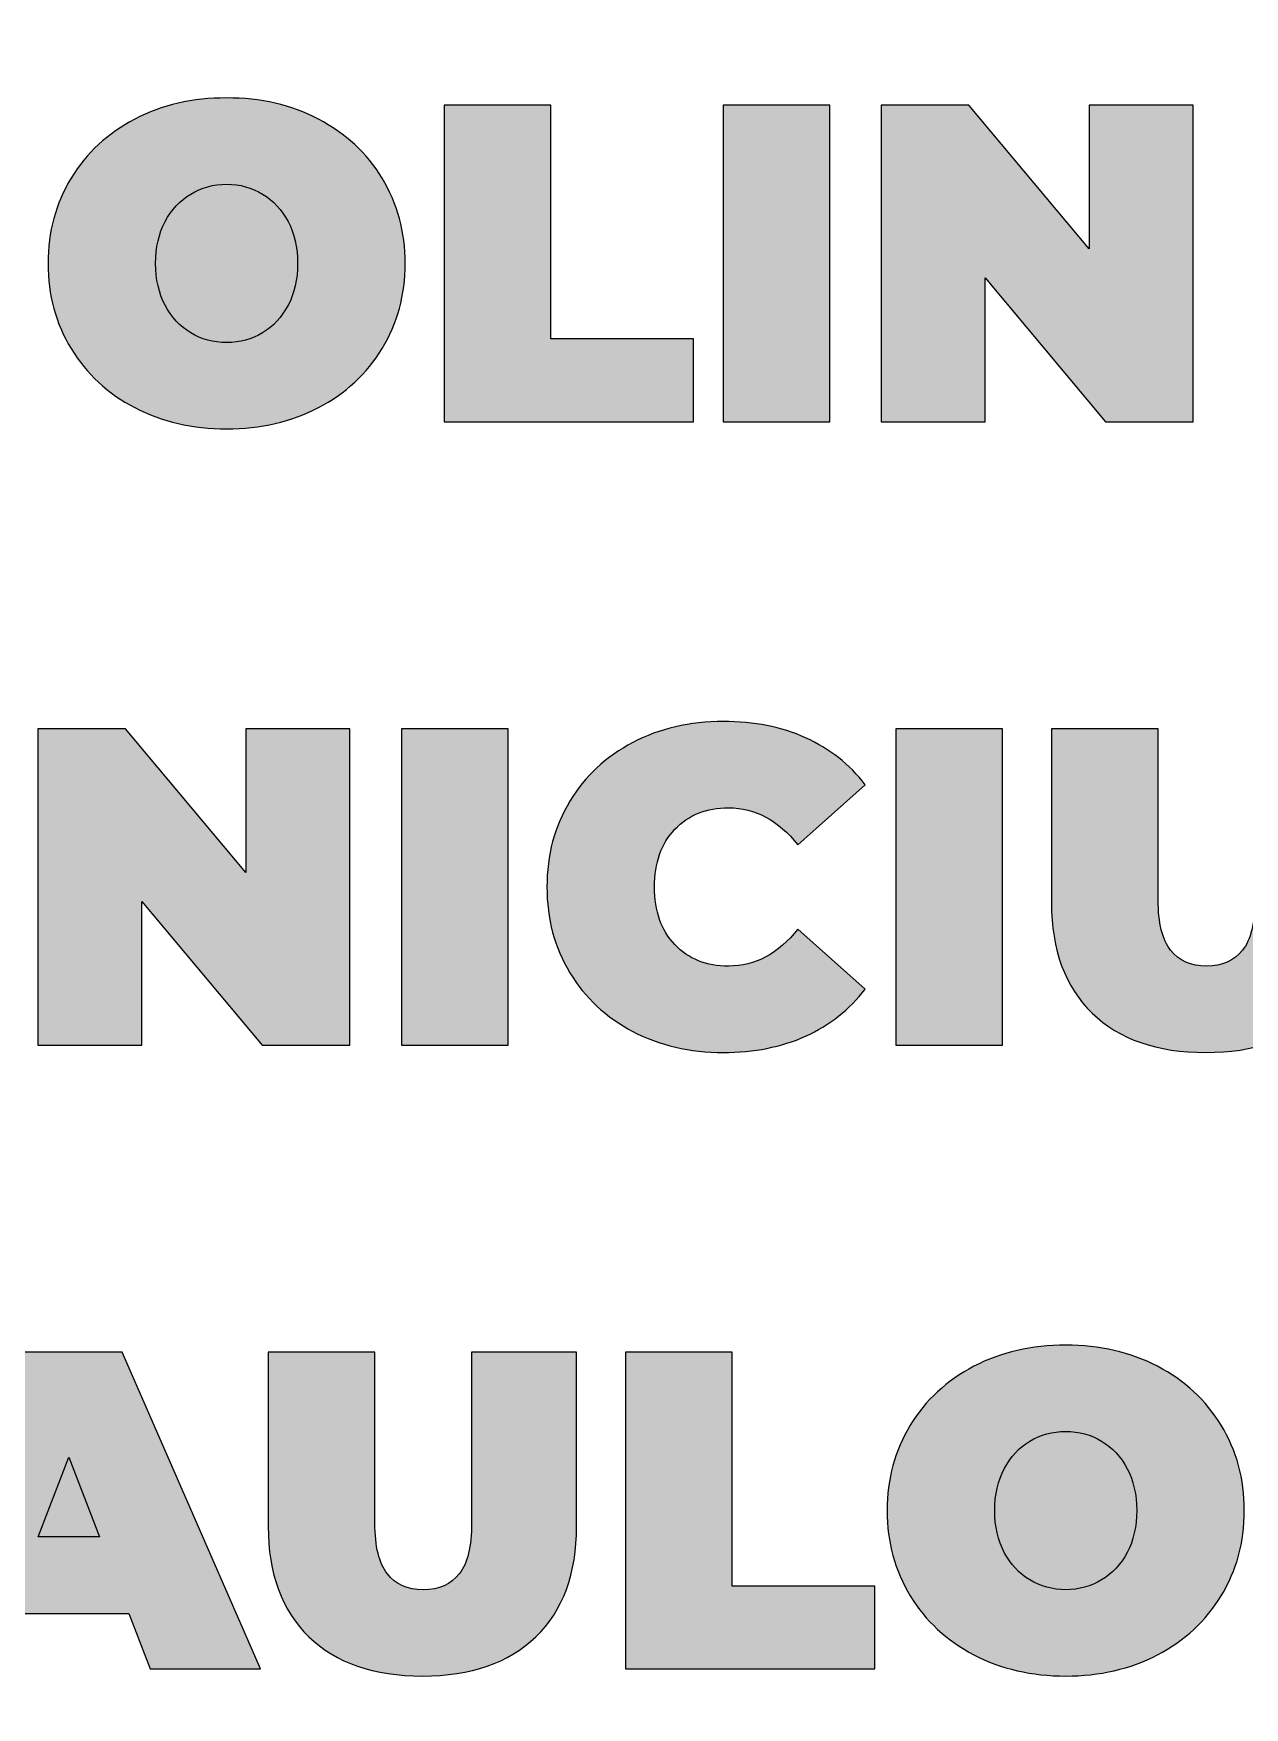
# Model space of a CAD drawing. Header units: centimetres. Extents: x -11.4 to 58.6, y -38.7 to 22.4.
# Drawn here: x -2.85 to -1.379, y 8.93 to 10.962 of the extents above; entities that cross this region are included whole.
import ezdxf

# ---------------------------------------------------------------- set-up
doc = ezdxf.new("R2010")
doc.units = ezdxf.units.CM
doc.header["$MEASUREMENT"] = 0
doc.layers.add('Camada 1', color=7, linetype='Continuous')

msp = doc.modelspace()

# ---------------------------------------------------------------- hatches: boundary and pattern name
at = {"layer": 'Camada 1', "true_color": 0x373435}
h = msp.add_hatch(color=250, dxfattribs=at)
edge = h.paths.add_edge_path()
edge.add_spline(control_points=[(-2.61514, 10.48194), (-2.65649, 10.48194), (-2.69363, 10.49054), (-2.72657, 10.50774), (-2.7595, 10.52493), (-2.7853, 10.54881), (-2.80396, 10.57937), (-2.82262, 10.60992), (-2.83195, 10.64441), (-2.83195, 10.68283), (-2.83195, 10.72125), (-2.82262, 10.75574), (-2.80396, 10.7863), (-2.7853, 10.81685), (-2.7595, 10.84073), (-2.72657, 10.85793), (-2.69363, 10.87512), (-2.65649, 10.88372), (-2.61514, 10.88372), (-2.57379, 10.88372), (-2.53665, 10.87512), (-2.50372, 10.85793), (-2.47078, 10.84073), (-2.44499, 10.81685), (-2.42633, 10.7863), (-2.40766, 10.75574), (-2.39833, 10.72125), (-2.39833, 10.68283), (-2.39833, 10.64441), (-2.40766, 10.60992), (-2.42633, 10.57937), (-2.44499, 10.54881), (-2.47078, 10.52493), (-2.50372, 10.50774), (-2.53665, 10.49054), (-2.57379, 10.48194), (-2.61514, 10.48194)], knot_values=[0, 0, 0, 0, 0.0833333, 0.0833333, 0.0833333, 0.1666667, 0.1666667, 0.1666667, 0.25, 0.25, 0.25, 0.3333333, 0.3333333, 0.3333333, 0.4166667, 0.4166667, 0.4166667, 0.5, 0.5, 0.5, 0.5833333, 0.5833333, 0.5833333, 0.6666667, 0.6666667, 0.6666667, 0.75, 0.75, 0.75, 0.8333333, 0.8333333, 0.8333333, 0.9166667, 0.9166667, 0.9166667, 1, 1, 1, 1], degree=3, periodic=1)
h = msp.add_hatch(color=250, dxfattribs=at)
edge = h.paths.add_edge_path()
edge.add_spline(control_points=[(-2.35113, 10.87494), (-2.35113, 10.87494), (-2.22159, 10.87494), (-2.22159, 10.87494), (-2.22159, 10.87494), (-2.22159, 10.59117), (-2.22159, 10.59117), (-2.22159, 10.59117), (-2.04814, 10.59117), (-2.04814, 10.59117), (-2.04814, 10.59117), (-2.04814, 10.49072), (-2.04814, 10.49072), (-2.04814, 10.49072), (-2.35113, 10.49072), (-2.35113, 10.49072), (-2.35113, 10.49072), (-2.35113, 10.87494), (-2.35113, 10.87494)], knot_values=[0, 0, 0, 0, 0.1666667, 0.1666667, 0.1666667, 0.3333333, 0.3333333, 0.3333333, 0.5, 0.5, 0.5, 0.6666667, 0.6666667, 0.6666667, 0.8333333, 0.8333333, 0.8333333, 1, 1, 1, 1], degree=3, periodic=1)
h = msp.add_hatch(color=250, dxfattribs=at)
edge = h.paths.add_edge_path()
edge.add_spline(control_points=[(-2.01247, 10.87494), (-2.01247, 10.87494), (-1.88293, 10.87494), (-1.88293, 10.87494), (-1.88293, 10.87494), (-1.88293, 10.49072), (-1.88293, 10.49072), (-1.88293, 10.49072), (-2.01247, 10.49072), (-2.01247, 10.49072), (-2.01247, 10.49072), (-2.01247, 10.87494), (-2.01247, 10.87494)], knot_values=[0, 0, 0, 0, 0.25, 0.25, 0.25, 0.5, 0.5, 0.5, 0.75, 0.75, 0.75, 1, 1, 1, 1], degree=3, periodic=1)
h = msp.add_hatch(color=250, dxfattribs=at)
edge = h.paths.add_edge_path()
edge.add_spline(control_points=[(-1.44163, 10.87494), (-1.44163, 10.87494), (-1.44163, 10.49072), (-1.44163, 10.49072), (-1.44163, 10.49072), (-1.54811, 10.49072), (-1.54811, 10.49072), (-1.54811, 10.49072), (-1.69411, 10.66527), (-1.69411, 10.66527), (-1.69411, 10.66527), (-1.69411, 10.49072), (-1.69411, 10.49072), (-1.69411, 10.49072), (-1.82036, 10.49072), (-1.82036, 10.49072), (-1.82036, 10.49072), (-1.82036, 10.87494), (-1.82036, 10.87494), (-1.82036, 10.87494), (-1.71387, 10.87494), (-1.71387, 10.87494), (-1.71387, 10.87494), (-1.56787, 10.7004), (-1.56787, 10.7004), (-1.56787, 10.7004), (-1.56787, 10.87494), (-1.56787, 10.87494), (-1.56787, 10.87494), (-1.44163, 10.87494), (-1.44163, 10.87494)], knot_values=[0, 0, 0, 0, 0.1, 0.1, 0.1, 0.2, 0.2, 0.2, 0.3, 0.3, 0.3, 0.4, 0.4, 0.4, 0.5, 0.5, 0.5, 0.6, 0.6, 0.6, 0.7, 0.7, 0.7, 0.8, 0.8, 0.8, 0.9, 0.9, 0.9, 1, 1, 1, 1], degree=3, periodic=1)
h = msp.add_hatch(color=250, dxfattribs=at)
edge = h.paths.add_edge_path()
edge.add_spline(control_points=[(-2.61514, 10.58678), (-2.59904, 10.58678), (-2.58449, 10.59071), (-2.5715, 10.59858), (-2.55852, 10.60645), (-2.54818, 10.61761), (-2.54049, 10.63206), (-2.53281, 10.64651), (-2.52897, 10.66344), (-2.52897, 10.68283), (-2.52897, 10.70222), (-2.53281, 10.71915), (-2.54049, 10.73361), (-2.54818, 10.74806), (-2.55852, 10.75922), (-2.5715, 10.76709), (-2.58449, 10.77495), (-2.59904, 10.77889), (-2.61514, 10.77889), (-2.63124, 10.77889), (-2.64579, 10.77495), (-2.65878, 10.76709), (-2.67177, 10.75922), (-2.68211, 10.74806), (-2.68979, 10.73361), (-2.69747, 10.71915), (-2.70132, 10.70222), (-2.70132, 10.68283), (-2.70132, 10.66344), (-2.69747, 10.64651), (-2.68979, 10.63206), (-2.68211, 10.61761), (-2.67177, 10.60645), (-2.65878, 10.59858), (-2.64579, 10.59071), (-2.63124, 10.58678), (-2.61514, 10.58678)], knot_values=[0, 0, 0, 0, 0.0833333, 0.0833333, 0.0833333, 0.1666667, 0.1666667, 0.1666667, 0.25, 0.25, 0.25, 0.3333333, 0.3333333, 0.3333333, 0.4166667, 0.4166667, 0.4166667, 0.5, 0.5, 0.5, 0.5833333, 0.5833333, 0.5833333, 0.6666667, 0.6666667, 0.6666667, 0.75, 0.75, 0.75, 0.8333333, 0.8333333, 0.8333333, 0.9166667, 0.9166667, 0.9166667, 1, 1, 1, 1], degree=3, periodic=1)
h = msp.add_hatch(color=250, dxfattribs=at)
edge = h.paths.add_edge_path()
edge.add_spline(control_points=[(-2.01219, 9.72503), (-2.05281, 9.72503), (-2.0894, 9.73353), (-2.12197, 9.75055), (-2.15454, 9.76757), (-2.18006, 9.79135), (-2.19854, 9.82191), (-2.21702, 9.85246), (-2.22626, 9.88713), (-2.22626, 9.92592), (-2.22626, 9.96471), (-2.21702, 9.99938), (-2.19854, 10.02994), (-2.18006, 10.06049), (-2.15454, 10.08428), (-2.12197, 10.10129), (-2.0894, 10.11831), (-2.05281, 10.12681), (-2.01219, 10.12681), (-1.97487, 10.12681), (-1.94157, 10.12022), (-1.9123, 10.10705), (-1.88302, 10.09388), (-1.85887, 10.07485), (-1.83984, 10.04997), (-1.83984, 10.04997), (-1.92163, 9.97697), (-1.92163, 9.97697), (-1.94541, 10.00697), (-1.9734, 10.02197), (-2.00561, 10.02197), (-2.03268, 10.02197), (-2.05446, 10.01328), (-2.07092, 9.9959), (-2.08739, 9.97852), (-2.09562, 9.95519), (-2.09562, 9.92592), (-2.09562, 9.89665), (-2.08739, 9.87332), (-2.07092, 9.85594), (-2.05446, 9.83856), (-2.03268, 9.82986), (-2.00561, 9.82986), (-1.9734, 9.82986), (-1.94541, 9.84487), (-1.92163, 9.87487), (-1.92163, 9.87487), (-1.83984, 9.80187), (-1.83984, 9.80187), (-1.85887, 9.77699), (-1.88302, 9.75796), (-1.9123, 9.74479), (-1.94157, 9.73161), (-1.97487, 9.72503), (-2.01219, 9.72503)], knot_values=[0, 0, 0, 0, 0.0555556, 0.0555556, 0.0555556, 0.1111111, 0.1111111, 0.1111111, 0.1666667, 0.1666667, 0.1666667, 0.2222222, 0.2222222, 0.2222222, 0.2777778, 0.2777778, 0.2777778, 0.3333333, 0.3333333, 0.3333333, 0.3888889, 0.3888889, 0.3888889, 0.4444444, 0.4444444, 0.4444444, 0.5, 0.5, 0.5, 0.5555556, 0.5555556, 0.5555556, 0.6111111, 0.6111111, 0.6111111, 0.6666667, 0.6666667, 0.6666667, 0.7222222, 0.7222222, 0.7222222, 0.7777778, 0.7777778, 0.7777778, 0.8333333, 0.8333333, 0.8333333, 0.8888889, 0.8888889, 0.8888889, 0.9444444, 0.9444444, 0.9444444, 1, 1, 1, 1], degree=3, periodic=1)
h = msp.add_hatch(color=250, dxfattribs=at)
edge = h.paths.add_edge_path()
edge.add_spline(control_points=[(-2.46557, 10.11803), (-2.46557, 10.11803), (-2.46557, 9.73381), (-2.46557, 9.73381), (-2.46557, 9.73381), (-2.57206, 9.73381), (-2.57206, 9.73381), (-2.57206, 9.73381), (-2.71806, 9.90836), (-2.71806, 9.90836), (-2.71806, 9.90836), (-2.71806, 9.73381), (-2.71806, 9.73381), (-2.71806, 9.73381), (-2.8443, 9.73381), (-2.8443, 9.73381), (-2.8443, 9.73381), (-2.8443, 10.11803), (-2.8443, 10.11803), (-2.8443, 10.11803), (-2.73782, 10.11803), (-2.73782, 10.11803), (-2.73782, 10.11803), (-2.59182, 9.94348), (-2.59182, 9.94348), (-2.59182, 9.94348), (-2.59182, 10.11803), (-2.59182, 10.11803), (-2.59182, 10.11803), (-2.46557, 10.11803), (-2.46557, 10.11803)], knot_values=[0, 0, 0, 0, 0.1, 0.1, 0.1, 0.2, 0.2, 0.2, 0.3, 0.3, 0.3, 0.4, 0.4, 0.4, 0.5, 0.5, 0.5, 0.6, 0.6, 0.6, 0.7, 0.7, 0.7, 0.8, 0.8, 0.8, 0.9, 0.9, 0.9, 1, 1, 1, 1], degree=3, periodic=1)
h = msp.add_hatch(color=250, dxfattribs=at)
edge = h.paths.add_edge_path()
edge.add_spline(control_points=[(-2.403, 10.11803), (-2.403, 10.11803), (-2.27346, 10.11803), (-2.27346, 10.11803), (-2.27346, 10.11803), (-2.27346, 9.73381), (-2.27346, 9.73381), (-2.27346, 9.73381), (-2.403, 9.73381), (-2.403, 9.73381), (-2.403, 9.73381), (-2.403, 10.11803), (-2.403, 10.11803)], knot_values=[0, 0, 0, 0, 0.25, 0.25, 0.25, 0.5, 0.5, 0.5, 0.75, 0.75, 0.75, 1, 1, 1, 1], degree=3, periodic=1)
h = msp.add_hatch(color=250, dxfattribs=at)
edge = h.paths.add_edge_path()
edge.add_spline(control_points=[(-1.80252, 10.11803), (-1.80252, 10.11803), (-1.67298, 10.11803), (-1.67298, 10.11803), (-1.67298, 10.11803), (-1.67298, 9.73381), (-1.67298, 9.73381), (-1.67298, 9.73381), (-1.80252, 9.73381), (-1.80252, 9.73381), (-1.80252, 9.73381), (-1.80252, 10.11803), (-1.80252, 10.11803)], knot_values=[0, 0, 0, 0, 0.25, 0.25, 0.25, 0.5, 0.5, 0.5, 0.75, 0.75, 0.75, 1, 1, 1, 1], degree=3, periodic=1)
h = msp.add_hatch(color=250, dxfattribs=at)
edge = h.paths.add_edge_path()
edge.add_spline(control_points=[(-1.42653, 9.72503), (-1.48545, 9.72503), (-1.53137, 9.74095), (-1.5643, 9.77278), (-1.59724, 9.80462), (-1.6137, 9.84926), (-1.6137, 9.90671), (-1.6137, 9.90671), (-1.6137, 10.11803), (-1.6137, 10.11803), (-1.6137, 10.11803), (-1.48417, 10.11803), (-1.48417, 10.11803), (-1.48417, 10.11803), (-1.48417, 9.91055), (-1.48417, 9.91055), (-1.48417, 9.88238), (-1.47914, 9.86188), (-1.46907, 9.84908), (-1.45901, 9.83627), (-1.44447, 9.82986), (-1.42544, 9.82986), (-1.40641, 9.82986), (-1.39186, 9.83627), (-1.3818, 9.84908), (-1.37174, 9.86188), (-1.36671, 9.88238), (-1.36671, 9.91055), (-1.36671, 9.91055), (-1.36671, 10.11803), (-1.36671, 10.11803), (-1.36671, 10.11803), (-1.23936, 10.11803), (-1.23936, 10.11803), (-1.23936, 10.11803), (-1.23936, 9.90671), (-1.23936, 9.90671), (-1.23936, 9.84926), (-1.25583, 9.80462), (-1.28876, 9.77278), (-1.3217, 9.74095), (-1.36762, 9.72503), (-1.42653, 9.72503)], knot_values=[0, 0, 0, 0, 0.0714286, 0.0714286, 0.0714286, 0.1428571, 0.1428571, 0.1428571, 0.2142857, 0.2142857, 0.2142857, 0.2857143, 0.2857143, 0.2857143, 0.3571429, 0.3571429, 0.3571429, 0.4285714, 0.4285714, 0.4285714, 0.5, 0.5, 0.5, 0.5714286, 0.5714286, 0.5714286, 0.6428571, 0.6428571, 0.6428571, 0.7142857, 0.7142857, 0.7142857, 0.7857143, 0.7857143, 0.7857143, 0.8571429, 0.8571429, 0.8571429, 0.9285714, 0.9285714, 0.9285714, 1, 1, 1, 1], degree=3, periodic=1)
h = msp.add_hatch(color=250, dxfattribs=at)
edge = h.paths.add_edge_path()
edge.add_spline(control_points=[(-1.59641, 8.96812), (-1.63776, 8.96812), (-1.6749, 8.97672), (-1.70783, 8.99391), (-1.74077, 9.01111), (-1.76657, 9.03499), (-1.78523, 9.06554), (-1.80389, 9.0961), (-1.81322, 9.13059), (-1.81322, 9.16901), (-1.81322, 9.20743), (-1.80389, 9.24192), (-1.78523, 9.27247), (-1.76657, 9.30303), (-1.74077, 9.3269), (-1.70783, 9.3441), (-1.6749, 9.3613), (-1.63776, 9.3699), (-1.59641, 9.3699), (-1.55506, 9.3699), (-1.51792, 9.3613), (-1.48499, 9.3441), (-1.45205, 9.3269), (-1.42626, 9.30303), (-1.40759, 9.27247), (-1.38893, 9.24192), (-1.3796, 9.20743), (-1.3796, 9.16901), (-1.3796, 9.13059), (-1.38893, 9.0961), (-1.40759, 9.06554), (-1.42626, 9.03499), (-1.45205, 9.01111), (-1.48499, 8.99391), (-1.51792, 8.97672), (-1.55506, 8.96812), (-1.59641, 8.96812)], knot_values=[0, 0, 0, 0, 0.0833333, 0.0833333, 0.0833333, 0.1666667, 0.1666667, 0.1666667, 0.25, 0.25, 0.25, 0.3333333, 0.3333333, 0.3333333, 0.4166667, 0.4166667, 0.4166667, 0.5, 0.5, 0.5, 0.5833333, 0.5833333, 0.5833333, 0.6666667, 0.6666667, 0.6666667, 0.75, 0.75, 0.75, 0.8333333, 0.8333333, 0.8333333, 0.9166667, 0.9166667, 0.9166667, 1, 1, 1, 1], degree=3, periodic=1)
h = msp.add_hatch(color=250, dxfattribs=at)
edge = h.paths.add_edge_path()
edge.add_spline(control_points=[(-2.7337, 9.04386), (-2.7337, 9.04386), (-2.8797, 9.04386), (-2.8797, 9.04386), (-2.8797, 9.04386), (-2.9055, 8.9769), (-2.9055, 8.9769), (-2.9055, 8.9769), (-3.03723, 8.9769), (-3.03723, 8.9769), (-3.03723, 8.9769), (-2.86928, 9.36112), (-2.86928, 9.36112), (-2.86928, 9.36112), (-2.74193, 9.36112), (-2.74193, 9.36112), (-2.74193, 9.36112), (-2.57398, 8.9769), (-2.57398, 8.9769), (-2.57398, 8.9769), (-2.7079, 8.9769), (-2.7079, 8.9769), (-2.7079, 8.9769), (-2.7337, 9.04386), (-2.7337, 9.04386)], knot_values=[0, 0, 0, 0, 0.125, 0.125, 0.125, 0.25, 0.25, 0.25, 0.375, 0.375, 0.375, 0.5, 0.5, 0.5, 0.625, 0.625, 0.625, 0.75, 0.75, 0.75, 0.875, 0.875, 0.875, 1, 1, 1, 1], degree=3, periodic=1)
h = msp.add_hatch(color=250, dxfattribs=at)
edge = h.paths.add_edge_path()
edge.add_spline(control_points=[(-2.37747, 8.96812), (-2.43639, 8.96812), (-2.48231, 8.98403), (-2.51524, 9.01587), (-2.54818, 9.0477), (-2.56464, 9.09234), (-2.56464, 9.1498), (-2.56464, 9.1498), (-2.56464, 9.36112), (-2.56464, 9.36112), (-2.56464, 9.36112), (-2.43511, 9.36112), (-2.43511, 9.36112), (-2.43511, 9.36112), (-2.43511, 9.15364), (-2.43511, 9.15364), (-2.43511, 9.12546), (-2.43008, 9.10497), (-2.42001, 9.09216), (-2.40995, 9.07936), (-2.39541, 9.07295), (-2.37638, 9.07295), (-2.35735, 9.07295), (-2.3428, 9.07936), (-2.33274, 9.09216), (-2.32268, 9.10497), (-2.31765, 9.12546), (-2.31765, 9.15364), (-2.31765, 9.15364), (-2.31765, 9.36112), (-2.31765, 9.36112), (-2.31765, 9.36112), (-2.1903, 9.36112), (-2.1903, 9.36112), (-2.1903, 9.36112), (-2.1903, 9.1498), (-2.1903, 9.1498), (-2.1903, 9.09234), (-2.20677, 9.0477), (-2.2397, 9.01587), (-2.27264, 8.98403), (-2.31856, 8.96812), (-2.37747, 8.96812)], knot_values=[0, 0, 0, 0, 0.0714286, 0.0714286, 0.0714286, 0.1428571, 0.1428571, 0.1428571, 0.2142857, 0.2142857, 0.2142857, 0.2857143, 0.2857143, 0.2857143, 0.3571429, 0.3571429, 0.3571429, 0.4285714, 0.4285714, 0.4285714, 0.5, 0.5, 0.5, 0.5714286, 0.5714286, 0.5714286, 0.6428571, 0.6428571, 0.6428571, 0.7142857, 0.7142857, 0.7142857, 0.7857143, 0.7857143, 0.7857143, 0.8571429, 0.8571429, 0.8571429, 0.9285714, 0.9285714, 0.9285714, 1, 1, 1, 1], degree=3, periodic=1)
h = msp.add_hatch(color=250, dxfattribs=at)
edge = h.paths.add_edge_path()
edge.add_spline(control_points=[(-2.13103, 9.36112), (-2.13103, 9.36112), (-2.00149, 9.36112), (-2.00149, 9.36112), (-2.00149, 9.36112), (-2.00149, 9.07734), (-2.00149, 9.07734), (-2.00149, 9.07734), (-1.82804, 9.07734), (-1.82804, 9.07734), (-1.82804, 9.07734), (-1.82804, 8.9769), (-1.82804, 8.9769), (-1.82804, 8.9769), (-2.13103, 8.9769), (-2.13103, 8.9769), (-2.13103, 8.9769), (-2.13103, 9.36112), (-2.13103, 9.36112)], knot_values=[0, 0, 0, 0, 0.1666667, 0.1666667, 0.1666667, 0.3333333, 0.3333333, 0.3333333, 0.5, 0.5, 0.5, 0.6666667, 0.6666667, 0.6666667, 0.8333333, 0.8333333, 0.8333333, 1, 1, 1, 1], degree=3, periodic=1)
h = msp.add_hatch(color=250, dxfattribs=at)
edge = h.paths.add_edge_path()
edge.add_spline(control_points=[(-1.59641, 9.07295), (-1.58031, 9.07295), (-1.56576, 9.07689), (-1.55277, 9.08476), (-1.53979, 9.09262), (-1.52945, 9.10378), (-1.52176, 9.11824), (-1.51408, 9.13269), (-1.51024, 9.14961), (-1.51024, 9.16901), (-1.51024, 9.1884), (-1.51408, 9.20532), (-1.52176, 9.21978), (-1.52945, 9.23423), (-1.53979, 9.24539), (-1.55277, 9.25326), (-1.56576, 9.26113), (-1.58031, 9.26506), (-1.59641, 9.26506), (-1.61251, 9.26506), (-1.62706, 9.26113), (-1.64005, 9.25326), (-1.65304, 9.24539), (-1.66338, 9.23423), (-1.67106, 9.21978), (-1.67874, 9.20532), (-1.68259, 9.1884), (-1.68259, 9.16901), (-1.68259, 9.14961), (-1.67874, 9.13269), (-1.67106, 9.11824), (-1.66338, 9.10378), (-1.65304, 9.09262), (-1.64005, 9.08476), (-1.62706, 9.07689), (-1.61251, 9.07295), (-1.59641, 9.07295)], knot_values=[0, 0, 0, 0, 0.0833333, 0.0833333, 0.0833333, 0.1666667, 0.1666667, 0.1666667, 0.25, 0.25, 0.25, 0.3333333, 0.3333333, 0.3333333, 0.4166667, 0.4166667, 0.4166667, 0.5, 0.5, 0.5, 0.5833333, 0.5833333, 0.5833333, 0.6666667, 0.6666667, 0.6666667, 0.75, 0.75, 0.75, 0.8333333, 0.8333333, 0.8333333, 0.9166667, 0.9166667, 0.9166667, 1, 1, 1, 1], degree=3, periodic=1)
h = msp.add_hatch(color=250, dxfattribs=at)
edge = h.paths.add_edge_path()
edge.add_spline(control_points=[(-2.76938, 9.13717), (-2.76938, 9.13717), (-2.8067, 9.23378), (-2.8067, 9.23378), (-2.8067, 9.23378), (-2.84403, 9.13717), (-2.84403, 9.13717), (-2.84403, 9.13717), (-2.76938, 9.13717), (-2.76938, 9.13717)], knot_values=[0, 0, 0, 0, 0.3333333, 0.3333333, 0.3333333, 0.6666667, 0.6666667, 0.6666667, 1, 1, 1, 1], degree=3, periodic=1)

# ---------------------------------------------------------------- linework, layer by layer
at = {"layer": 'Camada 1', "color": 250, "lineweight": 20}
msp.add_open_spline([(-6.39065, 22.42335), (-6.39065, 22.42335), (-3.39065, 22.42335), (-3.39065, 22.42335), (2.10935, 22.42335), (6.60935, 17.92336), (6.60935, 12.42336), (6.60935, 12.42336), (6.60935, -27.57665), (6.60935, -27.57665), (6.60935, -27.57665), (-11.39065, -27.57665), (-11.39065, -27.57665), (-11.39065, -27.57665), (-11.39065, 17.42334), (-11.39065, 17.42334), (-11.39065, 20.17334), (-9.14065, 22.42335), (-6.39065, 22.42335)], degree=3, knots=[0, 0, 0, 0, 0.1666667, 0.1666667, 0.1666667, 0.3333333, 0.3333333, 0.3333333, 0.5, 0.5, 0.5, 0.6666667, 0.6666667, 0.6666667, 0.8333333, 0.8333333, 0.8333333, 1, 1, 1, 1], dxfattribs=at)
at = {"layer": 'Camada 1', "color": 250}
for points, knots in [([(-2.61514, 10.48194), (-2.65649, 10.48194), (-2.69363, 10.49054), (-2.72657, 10.50774), (-2.7595, 10.52493), (-2.7853, 10.54881), (-2.80396, 10.57937), (-2.82262, 10.60992), (-2.83195, 10.64441), (-2.83195, 10.68283), (-2.83195, 10.72125), (-2.82262, 10.75574), (-2.80396, 10.7863), (-2.7853, 10.81685), (-2.7595, 10.84073), (-2.72657, 10.85793), (-2.69363, 10.87512), (-2.65649, 10.88372), (-2.61514, 10.88372), (-2.57379, 10.88372), (-2.53665, 10.87512), (-2.50372, 10.85793), (-2.47078, 10.84073), (-2.44499, 10.81685), (-2.42633, 10.7863), (-2.40766, 10.75574), (-2.39833, 10.72125), (-2.39833, 10.68283), (-2.39833, 10.64441), (-2.40766, 10.60992), (-2.42633, 10.57937), (-2.44499, 10.54881), (-2.47078, 10.52493), (-2.50372, 10.50774), (-2.53665, 10.49054), (-2.57379, 10.48194), (-2.61514, 10.48194)], [0, 0, 0, 0, 0.0833333, 0.0833333, 0.0833333, 0.1666667, 0.1666667, 0.1666667, 0.25, 0.25, 0.25, 0.3333333, 0.3333333, 0.3333333, 0.4166667, 0.4166667, 0.4166667, 0.5, 0.5, 0.5, 0.5833333, 0.5833333, 0.5833333, 0.6666667, 0.6666667, 0.6666667, 0.75, 0.75, 0.75, 0.8333333, 0.8333333, 0.8333333, 0.9166667, 0.9166667, 0.9166667, 1, 1, 1, 1]), ([(-2.35113, 10.87494), (-2.35113, 10.87494), (-2.22159, 10.87494), (-2.22159, 10.87494), (-2.22159, 10.87494), (-2.22159, 10.59117), (-2.22159, 10.59117), (-2.22159, 10.59117), (-2.04814, 10.59117), (-2.04814, 10.59117), (-2.04814, 10.59117), (-2.04814, 10.49072), (-2.04814, 10.49072), (-2.04814, 10.49072), (-2.35113, 10.49072), (-2.35113, 10.49072), (-2.35113, 10.49072), (-2.35113, 10.87494), (-2.35113, 10.87494)], [0, 0, 0, 0, 0.1666667, 0.1666667, 0.1666667, 0.3333333, 0.3333333, 0.3333333, 0.5, 0.5, 0.5, 0.6666667, 0.6666667, 0.6666667, 0.8333333, 0.8333333, 0.8333333, 1, 1, 1, 1]), ([(-2.01247, 10.87494), (-2.01247, 10.87494), (-1.88293, 10.87494), (-1.88293, 10.87494), (-1.88293, 10.87494), (-1.88293, 10.49072), (-1.88293, 10.49072), (-1.88293, 10.49072), (-2.01247, 10.49072), (-2.01247, 10.49072), (-2.01247, 10.49072), (-2.01247, 10.87494), (-2.01247, 10.87494)], [0, 0, 0, 0, 0.25, 0.25, 0.25, 0.5, 0.5, 0.5, 0.75, 0.75, 0.75, 1, 1, 1, 1]), ([(-1.44163, 10.87494), (-1.44163, 10.87494), (-1.44163, 10.49072), (-1.44163, 10.49072), (-1.44163, 10.49072), (-1.54811, 10.49072), (-1.54811, 10.49072), (-1.54811, 10.49072), (-1.69411, 10.66527), (-1.69411, 10.66527), (-1.69411, 10.66527), (-1.69411, 10.49072), (-1.69411, 10.49072), (-1.69411, 10.49072), (-1.82036, 10.49072), (-1.82036, 10.49072), (-1.82036, 10.49072), (-1.82036, 10.87494), (-1.82036, 10.87494), (-1.82036, 10.87494), (-1.71387, 10.87494), (-1.71387, 10.87494), (-1.71387, 10.87494), (-1.56787, 10.7004), (-1.56787, 10.7004), (-1.56787, 10.7004), (-1.56787, 10.87494), (-1.56787, 10.87494), (-1.56787, 10.87494), (-1.44163, 10.87494), (-1.44163, 10.87494)], [0, 0, 0, 0, 0.1, 0.1, 0.1, 0.2, 0.2, 0.2, 0.3, 0.3, 0.3, 0.4, 0.4, 0.4, 0.5, 0.5, 0.5, 0.6, 0.6, 0.6, 0.7, 0.7, 0.7, 0.8, 0.8, 0.8, 0.9, 0.9, 0.9, 1, 1, 1, 1]), ([(-2.61514, 10.58678), (-2.59904, 10.58678), (-2.58449, 10.59071), (-2.5715, 10.59858), (-2.55852, 10.60645), (-2.54818, 10.61761), (-2.54049, 10.63206), (-2.53281, 10.64651), (-2.52897, 10.66344), (-2.52897, 10.68283), (-2.52897, 10.70222), (-2.53281, 10.71915), (-2.54049, 10.73361), (-2.54818, 10.74806), (-2.55852, 10.75922), (-2.5715, 10.76709), (-2.58449, 10.77495), (-2.59904, 10.77889), (-2.61514, 10.77889), (-2.63124, 10.77889), (-2.64579, 10.77495), (-2.65878, 10.76709), (-2.67177, 10.75922), (-2.68211, 10.74806), (-2.68979, 10.73361), (-2.69747, 10.71915), (-2.70132, 10.70222), (-2.70132, 10.68283), (-2.70132, 10.66344), (-2.69747, 10.64651), (-2.68979, 10.63206), (-2.68211, 10.61761), (-2.67177, 10.60645), (-2.65878, 10.59858), (-2.64579, 10.59071), (-2.63124, 10.58678), (-2.61514, 10.58678)], [0, 0, 0, 0, 0.0833333, 0.0833333, 0.0833333, 0.1666667, 0.1666667, 0.1666667, 0.25, 0.25, 0.25, 0.3333333, 0.3333333, 0.3333333, 0.4166667, 0.4166667, 0.4166667, 0.5, 0.5, 0.5, 0.5833333, 0.5833333, 0.5833333, 0.6666667, 0.6666667, 0.6666667, 0.75, 0.75, 0.75, 0.8333333, 0.8333333, 0.8333333, 0.9166667, 0.9166667, 0.9166667, 1, 1, 1, 1]), ([(-2.01219, 9.72503), (-2.05281, 9.72503), (-2.0894, 9.73353), (-2.12197, 9.75055), (-2.15454, 9.76757), (-2.18006, 9.79135), (-2.19854, 9.82191), (-2.21702, 9.85246), (-2.22626, 9.88713), (-2.22626, 9.92592), (-2.22626, 9.96471), (-2.21702, 9.99938), (-2.19854, 10.02994), (-2.18006, 10.06049), (-2.15454, 10.08428), (-2.12197, 10.10129), (-2.0894, 10.11831), (-2.05281, 10.12681), (-2.01219, 10.12681), (-1.97487, 10.12681), (-1.94157, 10.12022), (-1.9123, 10.10705), (-1.88302, 10.09388), (-1.85887, 10.07485), (-1.83984, 10.04997), (-1.83984, 10.04997), (-1.92163, 9.97697), (-1.92163, 9.97697), (-1.94541, 10.00697), (-1.9734, 10.02197), (-2.00561, 10.02197), (-2.03268, 10.02197), (-2.05446, 10.01328), (-2.07092, 9.9959), (-2.08739, 9.97852), (-2.09562, 9.95519), (-2.09562, 9.92592), (-2.09562, 9.89665), (-2.08739, 9.87332), (-2.07092, 9.85594), (-2.05446, 9.83856), (-2.03268, 9.82986), (-2.00561, 9.82986), (-1.9734, 9.82986), (-1.94541, 9.84487), (-1.92163, 9.87487), (-1.92163, 9.87487), (-1.83984, 9.80187), (-1.83984, 9.80187), (-1.85887, 9.77699), (-1.88302, 9.75796), (-1.9123, 9.74479), (-1.94157, 9.73161), (-1.97487, 9.72503), (-2.01219, 9.72503)], [0, 0, 0, 0, 0.0555556, 0.0555556, 0.0555556, 0.1111111, 0.1111111, 0.1111111, 0.1666667, 0.1666667, 0.1666667, 0.2222222, 0.2222222, 0.2222222, 0.2777778, 0.2777778, 0.2777778, 0.3333333, 0.3333333, 0.3333333, 0.3888889, 0.3888889, 0.3888889, 0.4444444, 0.4444444, 0.4444444, 0.5, 0.5, 0.5, 0.5555556, 0.5555556, 0.5555556, 0.6111111, 0.6111111, 0.6111111, 0.6666667, 0.6666667, 0.6666667, 0.7222222, 0.7222222, 0.7222222, 0.7777778, 0.7777778, 0.7777778, 0.8333333, 0.8333333, 0.8333333, 0.8888889, 0.8888889, 0.8888889, 0.9444444, 0.9444444, 0.9444444, 1, 1, 1, 1]), ([(-2.46557, 10.11803), (-2.46557, 10.11803), (-2.46557, 9.73381), (-2.46557, 9.73381), (-2.46557, 9.73381), (-2.57206, 9.73381), (-2.57206, 9.73381), (-2.57206, 9.73381), (-2.71806, 9.90836), (-2.71806, 9.90836), (-2.71806, 9.90836), (-2.71806, 9.73381), (-2.71806, 9.73381), (-2.71806, 9.73381), (-2.8443, 9.73381), (-2.8443, 9.73381), (-2.8443, 9.73381), (-2.8443, 10.11803), (-2.8443, 10.11803), (-2.8443, 10.11803), (-2.73782, 10.11803), (-2.73782, 10.11803), (-2.73782, 10.11803), (-2.59182, 9.94348), (-2.59182, 9.94348), (-2.59182, 9.94348), (-2.59182, 10.11803), (-2.59182, 10.11803), (-2.59182, 10.11803), (-2.46557, 10.11803), (-2.46557, 10.11803)], [0, 0, 0, 0, 0.1, 0.1, 0.1, 0.2, 0.2, 0.2, 0.3, 0.3, 0.3, 0.4, 0.4, 0.4, 0.5, 0.5, 0.5, 0.6, 0.6, 0.6, 0.7, 0.7, 0.7, 0.8, 0.8, 0.8, 0.9, 0.9, 0.9, 1, 1, 1, 1]), ([(-2.403, 10.11803), (-2.403, 10.11803), (-2.27346, 10.11803), (-2.27346, 10.11803), (-2.27346, 10.11803), (-2.27346, 9.73381), (-2.27346, 9.73381), (-2.27346, 9.73381), (-2.403, 9.73381), (-2.403, 9.73381), (-2.403, 9.73381), (-2.403, 10.11803), (-2.403, 10.11803)], [0, 0, 0, 0, 0.25, 0.25, 0.25, 0.5, 0.5, 0.5, 0.75, 0.75, 0.75, 1, 1, 1, 1]), ([(-1.80252, 10.11803), (-1.80252, 10.11803), (-1.67298, 10.11803), (-1.67298, 10.11803), (-1.67298, 10.11803), (-1.67298, 9.73381), (-1.67298, 9.73381), (-1.67298, 9.73381), (-1.80252, 9.73381), (-1.80252, 9.73381), (-1.80252, 9.73381), (-1.80252, 10.11803), (-1.80252, 10.11803)], [0, 0, 0, 0, 0.25, 0.25, 0.25, 0.5, 0.5, 0.5, 0.75, 0.75, 0.75, 1, 1, 1, 1]), ([(-1.42653, 9.72503), (-1.48545, 9.72503), (-1.53137, 9.74095), (-1.5643, 9.77278), (-1.59724, 9.80462), (-1.6137, 9.84926), (-1.6137, 9.90671), (-1.6137, 9.90671), (-1.6137, 10.11803), (-1.6137, 10.11803), (-1.6137, 10.11803), (-1.48417, 10.11803), (-1.48417, 10.11803), (-1.48417, 10.11803), (-1.48417, 9.91055), (-1.48417, 9.91055), (-1.48417, 9.88238), (-1.47914, 9.86188), (-1.46907, 9.84908), (-1.45901, 9.83627), (-1.44447, 9.82986), (-1.42544, 9.82986), (-1.40641, 9.82986), (-1.39186, 9.83627), (-1.3818, 9.84908), (-1.37174, 9.86188), (-1.36671, 9.88238), (-1.36671, 9.91055), (-1.36671, 9.91055), (-1.36671, 10.11803), (-1.36671, 10.11803), (-1.36671, 10.11803), (-1.23936, 10.11803), (-1.23936, 10.11803), (-1.23936, 10.11803), (-1.23936, 9.90671), (-1.23936, 9.90671), (-1.23936, 9.84926), (-1.25583, 9.80462), (-1.28876, 9.77278), (-1.3217, 9.74095), (-1.36762, 9.72503), (-1.42653, 9.72503)], [0, 0, 0, 0, 0.0714286, 0.0714286, 0.0714286, 0.1428571, 0.1428571, 0.1428571, 0.2142857, 0.2142857, 0.2142857, 0.2857143, 0.2857143, 0.2857143, 0.3571429, 0.3571429, 0.3571429, 0.4285714, 0.4285714, 0.4285714, 0.5, 0.5, 0.5, 0.5714286, 0.5714286, 0.5714286, 0.6428571, 0.6428571, 0.6428571, 0.7142857, 0.7142857, 0.7142857, 0.7857143, 0.7857143, 0.7857143, 0.8571429, 0.8571429, 0.8571429, 0.9285714, 0.9285714, 0.9285714, 1, 1, 1, 1]), ([(-1.59641, 8.96812), (-1.63776, 8.96812), (-1.6749, 8.97672), (-1.70783, 8.99391), (-1.74077, 9.01111), (-1.76657, 9.03499), (-1.78523, 9.06554), (-1.80389, 9.0961), (-1.81322, 9.13059), (-1.81322, 9.16901), (-1.81322, 9.20743), (-1.80389, 9.24192), (-1.78523, 9.27247), (-1.76657, 9.30303), (-1.74077, 9.3269), (-1.70783, 9.3441), (-1.6749, 9.3613), (-1.63776, 9.3699), (-1.59641, 9.3699), (-1.55506, 9.3699), (-1.51792, 9.3613), (-1.48499, 9.3441), (-1.45205, 9.3269), (-1.42626, 9.30303), (-1.40759, 9.27247), (-1.38893, 9.24192), (-1.3796, 9.20743), (-1.3796, 9.16901), (-1.3796, 9.13059), (-1.38893, 9.0961), (-1.40759, 9.06554), (-1.42626, 9.03499), (-1.45205, 9.01111), (-1.48499, 8.99391), (-1.51792, 8.97672), (-1.55506, 8.96812), (-1.59641, 8.96812)], [0, 0, 0, 0, 0.0833333, 0.0833333, 0.0833333, 0.1666667, 0.1666667, 0.1666667, 0.25, 0.25, 0.25, 0.3333333, 0.3333333, 0.3333333, 0.4166667, 0.4166667, 0.4166667, 0.5, 0.5, 0.5, 0.5833333, 0.5833333, 0.5833333, 0.6666667, 0.6666667, 0.6666667, 0.75, 0.75, 0.75, 0.8333333, 0.8333333, 0.8333333, 0.9166667, 0.9166667, 0.9166667, 1, 1, 1, 1]), ([(-2.7337, 9.04386), (-2.7337, 9.04386), (-2.8797, 9.04386), (-2.8797, 9.04386), (-2.8797, 9.04386), (-2.9055, 8.9769), (-2.9055, 8.9769), (-2.9055, 8.9769), (-3.03723, 8.9769), (-3.03723, 8.9769), (-3.03723, 8.9769), (-2.86928, 9.36112), (-2.86928, 9.36112), (-2.86928, 9.36112), (-2.74193, 9.36112), (-2.74193, 9.36112), (-2.74193, 9.36112), (-2.57398, 8.9769), (-2.57398, 8.9769), (-2.57398, 8.9769), (-2.7079, 8.9769), (-2.7079, 8.9769), (-2.7079, 8.9769), (-2.7337, 9.04386), (-2.7337, 9.04386)], [0, 0, 0, 0, 0.125, 0.125, 0.125, 0.25, 0.25, 0.25, 0.375, 0.375, 0.375, 0.5, 0.5, 0.5, 0.625, 0.625, 0.625, 0.75, 0.75, 0.75, 0.875, 0.875, 0.875, 1, 1, 1, 1]), ([(-2.37747, 8.96812), (-2.43639, 8.96812), (-2.48231, 8.98403), (-2.51524, 9.01587), (-2.54818, 9.0477), (-2.56464, 9.09234), (-2.56464, 9.1498), (-2.56464, 9.1498), (-2.56464, 9.36112), (-2.56464, 9.36112), (-2.56464, 9.36112), (-2.43511, 9.36112), (-2.43511, 9.36112), (-2.43511, 9.36112), (-2.43511, 9.15364), (-2.43511, 9.15364), (-2.43511, 9.12546), (-2.43008, 9.10497), (-2.42001, 9.09216), (-2.40995, 9.07936), (-2.39541, 9.07295), (-2.37638, 9.07295), (-2.35735, 9.07295), (-2.3428, 9.07936), (-2.33274, 9.09216), (-2.32268, 9.10497), (-2.31765, 9.12546), (-2.31765, 9.15364), (-2.31765, 9.15364), (-2.31765, 9.36112), (-2.31765, 9.36112), (-2.31765, 9.36112), (-2.1903, 9.36112), (-2.1903, 9.36112), (-2.1903, 9.36112), (-2.1903, 9.1498), (-2.1903, 9.1498), (-2.1903, 9.09234), (-2.20677, 9.0477), (-2.2397, 9.01587), (-2.27264, 8.98403), (-2.31856, 8.96812), (-2.37747, 8.96812)], [0, 0, 0, 0, 0.0714286, 0.0714286, 0.0714286, 0.1428571, 0.1428571, 0.1428571, 0.2142857, 0.2142857, 0.2142857, 0.2857143, 0.2857143, 0.2857143, 0.3571429, 0.3571429, 0.3571429, 0.4285714, 0.4285714, 0.4285714, 0.5, 0.5, 0.5, 0.5714286, 0.5714286, 0.5714286, 0.6428571, 0.6428571, 0.6428571, 0.7142857, 0.7142857, 0.7142857, 0.7857143, 0.7857143, 0.7857143, 0.8571429, 0.8571429, 0.8571429, 0.9285714, 0.9285714, 0.9285714, 1, 1, 1, 1]), ([(-2.13103, 9.36112), (-2.13103, 9.36112), (-2.00149, 9.36112), (-2.00149, 9.36112), (-2.00149, 9.36112), (-2.00149, 9.07734), (-2.00149, 9.07734), (-2.00149, 9.07734), (-1.82804, 9.07734), (-1.82804, 9.07734), (-1.82804, 9.07734), (-1.82804, 8.9769), (-1.82804, 8.9769), (-1.82804, 8.9769), (-2.13103, 8.9769), (-2.13103, 8.9769), (-2.13103, 8.9769), (-2.13103, 9.36112), (-2.13103, 9.36112)], [0, 0, 0, 0, 0.1666667, 0.1666667, 0.1666667, 0.3333333, 0.3333333, 0.3333333, 0.5, 0.5, 0.5, 0.6666667, 0.6666667, 0.6666667, 0.8333333, 0.8333333, 0.8333333, 1, 1, 1, 1]), ([(-1.59641, 9.07295), (-1.58031, 9.07295), (-1.56576, 9.07689), (-1.55277, 9.08476), (-1.53979, 9.09262), (-1.52945, 9.10378), (-1.52176, 9.11824), (-1.51408, 9.13269), (-1.51024, 9.14961), (-1.51024, 9.16901), (-1.51024, 9.1884), (-1.51408, 9.20532), (-1.52176, 9.21978), (-1.52945, 9.23423), (-1.53979, 9.24539), (-1.55277, 9.25326), (-1.56576, 9.26113), (-1.58031, 9.26506), (-1.59641, 9.26506), (-1.61251, 9.26506), (-1.62706, 9.26113), (-1.64005, 9.25326), (-1.65304, 9.24539), (-1.66338, 9.23423), (-1.67106, 9.21978), (-1.67874, 9.20532), (-1.68259, 9.1884), (-1.68259, 9.16901), (-1.68259, 9.14961), (-1.67874, 9.13269), (-1.67106, 9.11824), (-1.66338, 9.10378), (-1.65304, 9.09262), (-1.64005, 9.08476), (-1.62706, 9.07689), (-1.61251, 9.07295), (-1.59641, 9.07295)], [0, 0, 0, 0, 0.0833333, 0.0833333, 0.0833333, 0.1666667, 0.1666667, 0.1666667, 0.25, 0.25, 0.25, 0.3333333, 0.3333333, 0.3333333, 0.4166667, 0.4166667, 0.4166667, 0.5, 0.5, 0.5, 0.5833333, 0.5833333, 0.5833333, 0.6666667, 0.6666667, 0.6666667, 0.75, 0.75, 0.75, 0.8333333, 0.8333333, 0.8333333, 0.9166667, 0.9166667, 0.9166667, 1, 1, 1, 1]), ([(-2.76938, 9.13717), (-2.76938, 9.13717), (-2.8067, 9.23378), (-2.8067, 9.23378), (-2.8067, 9.23378), (-2.84403, 9.13717), (-2.84403, 9.13717), (-2.84403, 9.13717), (-2.76938, 9.13717), (-2.76938, 9.13717)], [0, 0, 0, 0, 0.3333333, 0.3333333, 0.3333333, 0.6666667, 0.6666667, 0.6666667, 1, 1, 1, 1])]:
    msp.add_open_spline(points, degree=3, knots=knots, dxfattribs=at)

doc.saveas('drawing.dxf')
